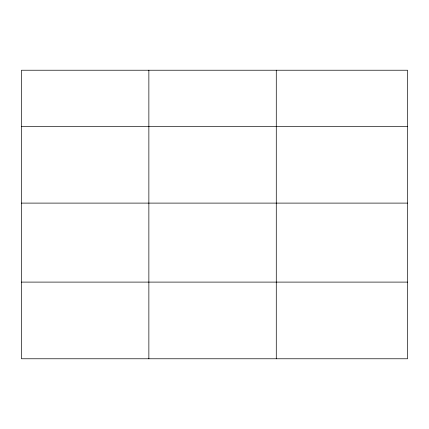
<?xml version="1.0" encoding="UTF-8"?>
<svg xmlns="http://www.w3.org/2000/svg" width="429" height="429" viewBox="0 0 429 429"><rect width="100%" height="100%" fill="white"/><g stroke="black" fill="none" stroke-linecap="round" stroke-linejoin="round"><path stroke-width="0.64" d="M407.55 203.105L407.55 70.227L21.45 70.227L21.45 358.773L407.55 358.773L407.55 203.105L21.45 203.105M21.45 126.432L407.55 126.432M21.45 282.1L407.55 282.1M276.276 70.227L276.276 358.773M148.863 70.227L148.863 358.773"/></g></svg>
